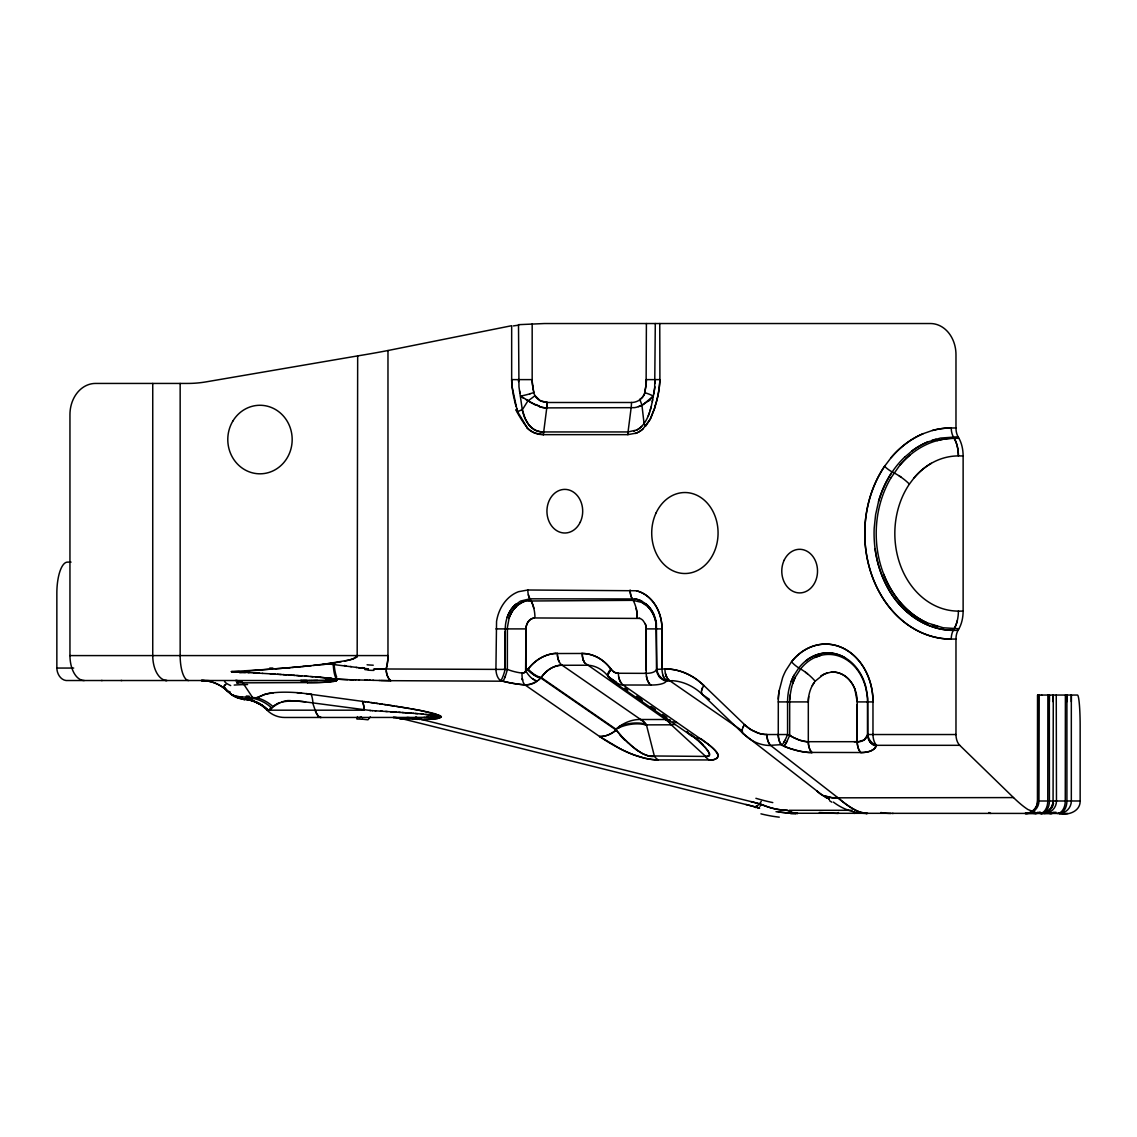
<?xml version="1.0" encoding="UTF-8"?>
<svg xmlns="http://www.w3.org/2000/svg" width="1137" height="1137" viewBox="0 0 1137 1137"><rect width="100%" height="100%" fill="white"/><g stroke="black" fill="none" stroke-linecap="round" stroke-linejoin="round"><path stroke-width="1.5" d="M84.266 680.523A24.929 14.298 90 0 1 69.954 655.594L69.954 414.607A31.168 25.526 90 0 1 95.48 383.439L187.534 383.439A124.686 117.168 -90 0 0 206.152 381.861L357.672 355.895A134.109 12.066 -7.4 0 0 387.973 350.523L511.664 325.708L511.664 379.616A55.045 45.068 90 0 0 512.105 386.793M152.742 383.439L152.742 655.594A24.929 14.298 90 0 0 167.04 680.523M180.158 383.439L180.158 655.594A24.929 8.527 90 0 0 188.685 680.523M387.973 350.523L387.973 655.58A42.396 34.721 90 0 1 386.154 668.897L386.253 670.83A12.493 7.163 -90 0 0 388.186 677.595L388.584 678.263A12.692 7.291 -90 0 0 389.948 679.898L390.957 680.679L502.824 681.205A36.825 9.977 11.4 0 0 524.882 684.844A36.796 9.977 11.4 0 1 502.838 681.191A12.464 2.103 -75.9 0 0 507.358 669.437L507.386 627.51L509.134 617.988A28.567 23.408 -90 0 1 517.747 605.168L521.784 602.525A28.567 23.394 -90 0 1 523.674 601.672A25.654 20.978 -89.2 0 1 524.498 601.374L524.782 601.288A26.677 21.83 -89.3 0 1 525.607 601.032L633.096 600.336L642.05 602.511L647.948 606.817A28.567 23.408 -90 0 1 656.049 623.332L656.504 669.437A12.464 11.91 35 0 0 666.41 681.205L671.882 680.722M645.887 603.861A30.045 24.616 -90 0 1 656.376 623.005L656.873 668.911A12.45 11.91 35 0 0 666.779 680.665L665.301 679.414A12.464 7.149 90 0 1 662.018 669.864L662.004 628.903A38.885 31.85 -90 0 0 660.625 617.618L659.574 614.023A38.9 31.864 -90 0 0 636.35 590.757L527.81 590.004L518.557 591.681A38.914 31.879 -90 0 0 499.697 610.569A38.871 31.836 -90 0 0 496.556 621.328L495.931 668.911A12.45 7.149 90 0 0 500.721 680.665A12.464 2.103 -75.9 0 0 505.254 668.911L505.254 628.903A30.116 24.602 -89.9 0 1 507.159 617.405A30.116 24.673 90 0 1 514.265 605.651L520.476 601.103L529.899 598.815L634.645 598.957A30.145 24.701 -89.9 0 1 641.666 601.103L645.915 603.889A30.13 24.673 90 0 1 653.96 614.733M541.098 677.524L539.62 679.073A25.739 21.361 -73.2 0 1 538.91 679.699L536.934 681.234L531.746 678.22A12.464 6.026 50.9 0 1 526.005 671.171L526.005 628.377A10.944 8.968 -90 0 1 533.253 618.158L534.262 617.988M646.257 670.503L646.214 627.837A10.929 8.954 90 0 0 645.191 623.744L642.973 620.447A10.929 8.954 -90 0 0 639.889 618.429L534.958 617.959A24.929 14.298 -90 0 0 530.766 600.336L529.899 598.815A12.45 7.135 90 0 1 528.35 594.779M644.665 392.833L644.693 392.663A73.351 60.076 -90 0 0 646.114 384.249L646.399 323.533M655.296 323.533L654.699 387.788A90.548 74.502 89.9 0 1 653.704 394.07M655.139 406.023A83.029 68.007 -90 0 0 659.901 379.63L659.758 323.533M854.299 813.467L854.313 812.23M872.022 750.335A33.826 13.857 18.3 0 1 863.807 752.41L860.794 752.523A12.464 7.163 -90 0 1 857.213 741.722L857.227 701.913L854.853 689.036A29.889 24.474 90 0 1 857.227 701.913L872.974 701.913L872.974 734.53A12.464 7.149 90 0 0 876.556 745.318L876.172 746.199A38.9 15.932 18.3 0 1 874.325 748.771L872.036 750.349M1037.996 813.452L1028.004 809.558A93.262 18.419 55.4 0 1 1013.579 797.662L959.742 745.318A12.464 7.533 -90 0 1 955.975 734.53L955.975 639.065A12.464 7.135 -90 0 1 958.065 630.253L958.932 628.733A24.929 14.298 90 0 0 963.124 611.109L963.124 455.923A24.929 14.298 -90 0 0 958.932 438.299L958.065 436.779A12.464 7.149 90 0 1 955.975 427.967L955.975 354.687A31.168 25.526 -90 0 0 930.45 323.533L544.509 323.533L518.5 324.67L518.969 386.751A79.405 64.638 89.8 0 0 519.581 390.901L522.238 409.405M1026.54 813.467A12.464 12.422 90 0 0 1038.962 801.002L1039.204 695.048M1047.873 695.048L1047.774 801.002A12.464 8.016 -90 0 1 1039.758 813.467M1049.309 695.048L1049.408 801.002A12.464 8.016 -90 0 1 1041.393 813.467A12.45 12.408 90 0 0 1053.558 803.489M1053.615 801.002L1053.132 801.002A12.464 12.422 90 0 1 1040.653 813.467A12.464 12.422 -90 0 0 1053.075 801.002L1053.288 695.048M1044.05 813.467A12.464 12.422 90 0 0 1056.472 801.002L1056.259 695.048M857.227 704.4L857.227 741.722A12.464 7.149 90 0 0 860.794 752.523L808.649 752.41A33.613 13.772 18.3 0 1 798.146 750.79L790.94 748.786A38.871 15.918 18.3 0 1 783.933 746.199L781.83 745.318A12.464 7.149 -90 0 1 778.262 734.53L778.305 699.141A57.831 47.37 90 0 1 779.129 690.884L782.597 677.723A57.816 47.37 -90 0 1 785.88 670.46L791.523 661.777A57.859 47.399 -90 0 1 843.356 648.289A57.859 47.399 -90 0 1 873.003 701.913A57.816 47.37 -90 0 0 843.356 648.303A57.816 47.37 -90 0 0 791.523 661.777A12.464 4.96 38.3 0 0 798.814 667.902L800.576 668.94A24.929 9.935 38.3 0 1 815.158 681.191L824.183 673.943L831.261 672.095A29.889 24.488 90 0 1 854.853 689.036A29.889 24.488 -90 0 0 831.261 672.123M525.607 671.612L526.005 628.32A10.944 8.968 90 0 1 533.58 618.087L534.092 618.016M789.931 696.242A47.967 39.269 -90 0 0 789.689 699.639L789.675 735.397L787.046 741.225A12.72 2.118 -67.7 0 1 785.909 743.328A12.706 2.103 -67.7 0 1 784.843 745.062L783.933 746.199A35.46 14.525 18.3 0 0 812.017 752.666M357.672 355.895L357.174 656.66M1037.683 695.048L1037.598 801.002A12.464 12.422 90 0 1 1025.176 813.467A12.464 12.422 -90 0 0 1037.598 801.002L1037.598 695.048L1077.435 695.048A31.168 2.715 -90 0 1 1080.15 726.216L1080.15 800.988C1080.363 811.662 1067.7 815.84 1058.902 813.467A12.464 8.016 -90 0 0 1066.918 801.002L1066.918 695.048L1066.918 701.671M357.672 655.58L353.209 658.792A63.359 58.556 90 0 1 347.865 660.299L323.604 664.321M789.718 699.639A47.541 38.942 90 0 1 789.959 696.242L791.537 687.388M789.959 696.242L790.073 695.119M543.529 434.647A12.464 7.149 -90 0 1 543.699 431.946L546.769 407.913A24.929 14.298 90 0 0 547.11 402.498L631.461 402.498A24.929 14.298 90 0 1 631.12 407.913L628.05 431.946A12.464 7.149 90 0 0 627.88 434.647L543.543 434.647L535.243 433.169A28.567 23.394 -90 0 1 529.558 429.857C522.125 424.257 504.331 388.598 527.014 427.54M742.234 729.656L742.504 732.882M522.224 409.334C524.1 420.122 531.235 432.486 543.713 431.946L628.05 431.946L636.876 429.942A22.683 18.519 -87.2 0 0 640.771 427.313C649.938 418.388 651.6 404.971 653.86 393.004M652.297 401.574L652.638 399.755M644.693 392.663L645.944 385.585A39.44 32.305 90 0 0 646.427 379.63M701.586 690.557L701.742 689.889A12.351 5.557 -46.1 0 1 702.552 687.729A12.493 5.628 -46.1 0 1 703.831 685.44L697.365 679.983A76.549 62.706 90 0 0 664.889 668.883L656.504 669.437A23.778 9.082 16.8 0 1 646.271 673.36L617.888 673.26A11.867 9.721 90 0 1 611.592 669.849L609.489 667.177M651.089 407.032L650.094 410.613M655.409 406.151L650.066 419.581L642.917 428.976A28.638 23.465 -90 0 1 636.365 433.083L627.88 434.647A12.464 7.149 -90 0 1 628.05 431.946M655.267 406.605L650.691 418.359L645.745 426.048A12.464 5.116 40 0 1 644.068 423.604L641.936 405.184A24.943 12.308 54.1 0 0 640.557 401.489L640.259 400.807M437.802 716.466L423.334 714.135M649.525 412.39L648.246 415.844M505.34 676.202L504.8 677.609M742.887 727.566L744.479 724.539L703.831 685.455A77.927 63.828 90 0 0 697.365 679.983A76.449 62.634 -90 0 0 664.889 668.897L664.918 669.864A12.479 7.163 90 0 0 669.167 680.324L740.926 729.911M794.934 678.064L794.479 679.045A47.342 38.757 -90 0 0 793.427 681.575M648.317 755.92L706.788 756.432L709.246 755.593L709.417 753.547A39.07 13.317 16.8 0 0 707.854 750.917M509.12 617.974A28.041 22.925 -89.8 0 1 510.669 614.222L511.295 613.042M784.928 740.358L784.175 741.793M812.301 685.54L814.831 681.603M743.584 726.074L744.01 725.307M794.038 675.25A49.047 40.179 90 0 0 791.253 681.418A48.593 39.795 -90 0 1 794.038 675.25L798.814 667.902A49.133 40.236 -90 0 1 805.678 660.952A48.976 40.122 -90 0 1 831.19 653.093A49.047 40.179 -90 0 1 845.445 657.953A48.919 40.065 90 0 0 805.678 660.952M955.975 639.065L951.243 639.065A12.464 7.149 90 0 1 953.332 630.253L954.142 628.832M709.346 755.451L709.09 755.75A7.263 2.473 16.8 0 1 705.693 756.418L671.313 724.866A37.393 21.447 90 0 0 665.543 719.508L584.66 662.814A12.194 7.007 -90 0 1 583.551 660.682L583.253 659.872M890.712 478.208L899.879 465.175A95.224 78.027 89.9 0 1 909.813 455.198M533.566 391.227L533.907 392.862A8.769 7.177 90 0 0 535.001 395.591A24.943 8.229 -30.2 0 1 527.966 400.778L522.324 409.803L525.109 418.515L528.35 424.215A24.048 19.841 -86.1 0 0 531.15 427.285A22.925 18.874 -86.7 0 0 532.699 428.578A22.811 18.746 -87.2 0 0 534.362 429.644M867.474 702.097A47.498 38.9 -89.7 0 0 820.473 655.48L814.931 657.442A47.569 38.971 90 0 0 800.576 668.954L795.658 676.6A47.498 38.9 -89.7 0 0 791.608 687.203M963.124 611.109L958.392 611.109A77.6 63.573 90 0 1 900.888 566.581A77.6 63.573 90 0 1 909.387 484.106L914.12 477.824A77.6 63.558 -90 0 1 931.302 463.313L934.5 461.608A77.6 63.573 90 0 1 958.392 455.923L963.124 455.923M269.028 709.801C273.093 706.93 283.44 698.402 292.479 701.032A44.613 14.099 13.5 0 1 302.144 701.486L370.875 710.554M528.08 668.954L526.786 670.46A12.976 10.631 90 0 1 525.99 671.171M540.743 677.936A12.464 4.974 38.5 0 1 527.724 669.409A12.464 4.989 38.5 0 0 540.757 677.95L616.126 730.039L619.494 733.948A301.987 112.478 13.2 0 0 622.152 736.875L628.619 743.314M955.975 427.967L951.243 427.967A105.57 86.483 -90 0 0 932.354 430.482L923.201 433.666A105.343 86.298 -90 0 0 910.14 440.644A105.698 86.583 90 0 0 891.024 457.77L884.572 466.298A105.57 86.483 -90 0 0 873.017 578.491A105.57 86.483 -90 0 0 951.243 639.079A105.556 86.469 90 0 1 873.017 578.491A105.556 86.469 90 0 1 884.572 466.298A12.464 4.562 34.1 0 0 892.232 471.94L894.052 472.878A24.929 9.11 34.1 0 1 909.387 484.106M845.359 657.911A48.976 40.122 -90 0 1 862.542 677.567A48.919 40.065 90 0 1 866.01 687.501L867.744 698.274L867.844 734.53L864.219 739.917L858.279 741.694L807.213 741.694L800.121 740.315L793.015 737.316A28.795 15.421 26.4 0 1 789.689 735.397L787.571 734.53L766.921 734.53A40.42 33.115 -90 0 1 759.459 733.479L752.268 730.423A48.976 40.108 90 0 1 744.493 724.525A49.417 40.477 90 0 0 750.917 729.627L756.546 732.484A41.159 33.726 90 0 0 766.921 734.545A12.464 7.149 -90 0 0 770.488 745.318L782.427 744.593A12.464 2.004 -67.5 0 0 787.571 734.53L787.571 701.913A48.976 40.122 -90 0 1 791.267 681.404M514.62 608.224L515.033 607.755A25.867 20.921 -88 0 1 516.354 606.405A26.037 21.12 -88.2 0 1 517.761 605.182M759.9 806.204L761.563 804.555L763.552 805.323A31.793 8.613 11.4 0 0 771.369 807.981A19.343 5.244 11.4 0 0 786.705 810.311L787.372 810.297M760.724 805.451L762.074 804.754M516.212 603.889L514.265 605.651A30.031 24.573 -89.9 0 0 507.145 617.405M904.725 457.117L911.888 451.062A96.773 79.277 -90 0 1 927.65 441.995L940.299 438.1L958.065 436.779M224.529 684.986L224.117 687.331L228.267 691.907A25.042 25 -31.7 0 0 244.157 699.156A37.393 36.853 -85.4 0 1 265.262 707.782L268.332 710.028L266.868 709.886A37.393 37.322 -82.9 0 0 243.83 699.113L250.239 699.212M649.753 399.911L653.235 396.159L643.215 404.516A42.112 34.693 62.9 0 1 641.95 405.198L648.687 400.764M275.083 704.769L273.093 706.66A37.436 35.076 52.3 0 0 257.076 697.82L237.263 696.626A61.981 39.525 -60.9 0 1 236.382 696.484L231.181 694.352M438.058 716.338L437.944 716.409A17.368 5.06 8.6 0 1 433.908 716.964L430.369 717.149M270.876 708.991L271.857 708.152A37.393 35.602 57.6 0 0 253.238 698.416A24.943 14.298 90 0 1 252.101 697.82L248.662 697.677M518.714 604.415L521.784 602.525M820.886 675.804L827.665 672.692M270.549 709.19L269.313 709.73M528.08 668.954A12.464 4.989 38.5 0 0 541.127 677.496L615.913 729.187L619.679 727.396M276.433 703.945L279.887 702.581M326.646 682.172L336.111 680.779A11 2.985 11.4 0 0 336.822 680.352A6.268 1.691 11.4 0 0 336.524 679.087A23.11 6.14 -87.3 0 1 333.24 663.98M225.965 684.303L223.833 686.549L227.812 691.467A37.393 37.379 90 0 0 201.377 680.523L205.74 680.523A37.393 37.393 -89.9 0 1 211.226 680.921M814.931 657.442L820.459 655.466M641.979 405.269A40.15 33.087 68.3 0 1 638.511 406.634L637.118 407.074A34.593 28.326 80.6 0 1 634.375 407.657L545.717 407.885A32.22 26.336 83.9 0 1 542.335 407.472L539.379 406.676M633.679 431.193L634.773 430.852M931.8 440.417L936.021 439.109M530.027 393.814L528.392 394.269A24.929 3.624 -12.1 0 1 520.561 396.145L535.783 405.227M344.497 661.066L347.609 660.384A56.566 52.274 -90 0 0 354.431 658.38L356.222 657.413A5.33 4.932 -90 0 0 357.189 656.66M671.569 724.809L646.441 724.866A37.393 30.486 -14.3 0 0 615.913 729.187L616.126 730.039A24.929 20.338 -55.7 0 1 599.611 736.52L524.868 684.829A12.464 5.173 -86 0 1 522.054 673.061A24.247 9.238 16.8 0 1 507.372 669.423L383.809 668.982M333.709 681.418L334.079 681.347A20.75 5.628 11.4 0 0 335.983 680.836M341.299 661.691L335.216 662.715M281.976 702.041L284.293 701.628A45.039 14.212 13.5 0 1 292.465 701.032A44.613 14.056 13.4 0 1 302.158 701.515L305.611 701.899M248.434 698.971C257.403 699.298 264.338 692.817 273.321 692.774A67.083 18.178 11.4 0 1 301.476 693.044L369.127 702.282M252.869 698.473L251.76 698.644M717.362 753.646C720.403 758.905 712.8 760.34 709.133 759.942L658.28 759.928A24.929 14.298 -90 0 1 654.443 756.361L652.624 756.517A6.751 2.501 13.1 0 1 648.801 756.048L643.414 754.044A33.655 12.365 13.5 0 1 638.212 750.861M332.672 663.098L313.471 665.415M273.377 692.774L264.694 694.352L257.076 697.805A38.09 1.876 -9 0 0 255.555 698.189M528.52 600.464L530.766 600.336A24.957 14.312 90 0 1 533.864 608.423M251.007 698.743L248.79 698.957M311.723 665.571L326.376 664.193M311.268 665.657L309.804 665.77M311.055 665.671L303.721 666.381M308.937 665.856L306.336 666.126M306.052 666.183L301.987 666.552M303.536 666.438L289.608 667.661M301.12 666.637L296.956 667.021M295.904 667.121L294.511 667.248M293.815 667.305L291.712 667.49M288.542 667.76L290.475 667.618M287.476 667.845L289.366 667.703M287.121 667.874L288.215 667.803M287.647 667.845L284.378 668.101M283.852 668.144L286.567 667.945L283.07 668.059M283.17 668.186L284.278 668.115M283.724 668.172L276.462 668.712M281.976 668.3L275.95 668.755M322.666 664.434L324.94 664.278M275.04 668.84L276.192 668.755M275.438 668.798L270.293 669.167M272.724 669.011L269.767 669.21M270.421 669.181L231.365 671.64L232.076 671.683M268.744 669.281L244.91 671.271M329.943 679.969L326.433 680.168M404.189 718.882L399.286 718.584L418.018 719.351M236.567 682.911L238.088 682.825M326.134 682.2L322.979 682.356A166.372 45.096 11.4 0 1 316.498 682.541L237.263 682.868M433.098 717.006L435.173 716.864A13.061 3.781 8.5 0 0 437.958 716.481M325.992 664.207L328.863 664.079M247.411 699.042L244.384 699.156M326.106 680.182L310.543 680.48M325.623 680.196L327.342 680.125A66.799 19.414 8.6 0 0 328.636 680.068A35.076 10.162 8.5 0 0 331.905 679.812L332.629 679.699A5.77 1.677 8.5 0 0 333.582 679.485L332.914 678.86A14.369 4.136 8.6 0 0 328.82 678.192L320.648 677.354M430.738 717.134L428.876 717.191A147.512 42.865 8.6 0 1 426.062 717.291M428.962 717.191L424.115 717.319M555.311 653.533L582.243 653.477A47.413 38.843 90 0 1 609.46 667.206M385.002 668.954L386.168 668.911A42.367 34.707 -90 0 0 388.001 655.58L69.954 655.594M382.6 669.025L384.405 668.968M239.31 671.526L231.365 671.64L234.592 671.811M383.212 668.997L373.505 669.11M381.989 669.039L374.883 669.139M329.645 664.065L368.445 668.897M420.789 719.451L427.256 719.323A98.464 26.691 11.4 0 0 432.884 718.996L433.524 718.939A50.653 13.729 11.4 0 0 437.617 718.456L441.355 716.864L439.92 717.916A29.519 8.002 11.4 0 1 436.437 718.612L430.326 719.167A127.173 34.465 11.4 0 1 423.675 719.437M505.098 668.911L504.331 668.911M364.281 710.184A37.436 7.831 -82.1 0 0 362.333 701.33A37.393 7.817 -82.1 0 1 364.281 710.184L267.067 710.184A24.929 24.9 90 0 0 284.662 717.475L415.332 717.433A37.294 22.825 88.8 0 1 416.966 717.66L417.776 717.859A37.521 22.953 88.8 0 1 419.368 718.371L420.164 718.698A37.294 22.825 88.8 0 1 421.77 719.479L422.424 719.479M424.286 717.319L416.327 717.433M317.593 680.395L313.386 680.452M312.504 680.466L303.181 680.509M416.838 717.433L415.332 717.433L416.085 717.433M308.525 680.495L309.861 680.48M307.686 680.495L301.831 680.509M581.419 653.477L582.243 653.477A47.626 39.013 90 0 1 610.853 668.968M307.587 682.626A37.393 21.447 90 0 0 300.481 680.509A37.407 21.461 -90 0 1 307.587 682.626L311.609 682.612A204.177 55.343 11.4 0 0 319.525 682.47L328.28 682.044A52.33 14.184 11.4 0 0 333.738 681.433M893.227 813.452L892.318 813.452M646.399 379.616L659.758 379.616M958.932 438.299L954.199 438.299A95.437 78.183 -90 0 0 937.172 440.602A95.238 78.012 -90 0 0 899.879 465.175M71.048 562.119L67.509 562.119A31.168 10.659 -90 0 0 56.85 593.272L56.85 668.059C56.907 673.417 60.318 679.755 66.06 680.523L301.93 680.509M958.932 628.733L943.213 627.795L927.209 622.863A95.238 78.012 -90 0 1 883.634 574.086M495.945 628.903L525.99 628.903M662.004 668.911L662.004 628.903L646.257 628.903L646.257 673.275A12.436 7.135 90 0 0 650.52 684.687L651.032 685.042A36.427 9.878 11.4 0 0 666.325 681.177M875.092 548.702A97.015 79.434 90 0 0 879.455 568.443A96.858 79.334 90 0 0 887.116 586.649C900.447 612.587 928.062 632.371 958.065 630.253M56.85 668.059L73.692 668.059M269.725 668.059L272.837 668.059M645.12 673.275L646.257 673.275M302.158 680.523L306.606 680.523M651.032 685.042L622.152 685A24.659 20.452 -73.1 0 1 609.134 677.496L607.698 675.691M228.082 691.467L229.177 691.467M228.267 691.907L230.171 691.907M778.262 701.913L808.308 701.913A29.889 24.488 -90 0 1 813.993 682.783M267.081 710.184L268.048 710.184M615.913 729.187A37.393 30.457 -55.4 0 1 640.685 719.508L665.543 719.508A37.393 30.457 -55.3 0 1 670.475 720.091M955.975 734.53L867.844 734.53A12.464 11.356 23 0 0 876.556 745.318L959.742 745.318M854.214 741.722L857.227 741.722M1013.55 797.591L833.051 797.833L823.316 795.673A56.097 33.485 -52.2 0 1 816.849 790.911L743.413 733.848L702.097 694.167A12.393 5.586 -46.1 0 1 701.529 692.888L701.458 692.362A12.464 5.614 -46.1 0 1 702.552 687.743M1038.649 801.002L1037.541 801.002L1080.15 800.988M789.106 810.297L851.954 810.297M1050.545 813.467L1050.631 813.467A12.464 12.422 90 0 0 1056.031 812.23M1067.814 813.452L790.499 813.253M990.768 813.467L988.977 812.5M1025.105 813.467L1035.153 813.467A12.464 12.422 -90 0 0 1039.914 812.514M1040.582 813.467L1050.631 813.467A12.45 9.537 -90 0 0 1054.212 812.557M1065.383 695.048L1065.27 801.002A12.464 8.016 -90 0 1 1057.268 813.467M389.039 680.665L390.957 680.679L379.104 680.48M331.08 664.051L332.217 664.065M388.399 680.665L380.639 680.523M795.53 813.438L797.876 813.452A55.997 32.021 89.2 0 1 795.161 813.253L789.817 811.676A55.997 32.021 89.2 0 1 787.259 810.311A19.5 5.287 11.4 0 1 771.412 807.966A22.768 6.168 11.4 0 1 768.242 807L762.87 805.067M358.51 679.969L359.434 679.983M364.707 680.097L365.56 680.125M366.398 680.139L355.44 679.898M366.185 680.139L367.862 680.168M367.223 680.153L370.449 680.239M355.696 679.898L349.699 679.727M369.511 680.21L379.502 680.48M372.794 680.296L373.561 680.324M247.013 699.212L248.719 699.255M352.754 679.827L353.749 679.855M350.722 679.77L351.745 679.798M349.77 679.727L346.529 679.613A144.029 39.042 11.4 0 1 336.467 679.087M419.851 719.423L418.928 719.394M347.879 679.67L338.783 679.23A118.376 32.078 11.4 0 1 336.453 679.073L334.719 678.931A5.045 1.336 8.3 0 1 333.908 678.974M833.393 802.082A56.097 55.642 -89.8 0 0 866.977 813.452L862.798 812.927M866.977 813.452L861.206 812.486A97.114 27.288 55.7 0 1 837.77 797.62L770.488 745.318A12.464 7.149 90 0 1 766.921 734.53M405.838 718.783L407.728 718.882M232.161 671.683L238.159 672.01M237.278 671.953L245.763 672.422M242.735 672.251L249.159 672.607M248.108 672.564L255.981 673.005M253.48 672.862L259.378 673.189M790.826 813.282L778.39 812.06M257.076 673.061L262.789 673.388M262.448 673.374L271.231 673.886M369.696 710.483L372.51 710.653M270.194 673.843L274.017 674.056M372.41 710.653L375.807 710.852M375.111 710.81L382.387 711.25M273.164 674.014L275.126 674.127M273.775 674.056L278.437 674.326M277.442 674.284L281.209 674.497M380.511 711.137L396.657 712.146M789.888 813.225L776.017 811.69M279.475 674.412L284.065 674.682M283.085 674.625L285.359 674.767M385.656 711.449L387.291 711.549M390.56 711.762L392.194 711.861M284.89 674.753L286.652 674.852M285.785 674.809L289.239 675.008M288.471 674.98L291.825 675.179M393.828 711.961L403.649 712.629M290.262 675.094L293.104 675.264M292.934 675.279L294.853 675.392M398.732 712.288L400.366 712.402M293.829 675.335L305.356 676.117M296.601 675.506L298.349 675.62M298.704 675.662L300.481 675.79M402.072 712.515L410.215 713.084M300.921 675.819L301.817 675.89M404.786 712.7L407.501 712.899M304.915 676.103L307.104 676.259M249.017 699.184L246.587 698.942A24.929 24.929 0 0 1 245.379 698.729M409.221 713.013L411.864 713.212M362.604 719.224L368.018 719.792A24.929 12.422 -78.9 0 1 370.364 716.964M305.796 676.174L308.184 676.33M410.926 713.141L413.513 713.34M308.468 676.373L310.87 676.543M413.228 713.311L416.085 713.539M366.91 668.783L367.692 668.84M310.685 676.543L311.964 676.629M415.147 713.467L423.447 714.15M416.654 713.581L417.506 713.652M311.581 676.614L313.045 676.714M312.476 676.686L315.702 676.927M315.432 676.927L316.925 677.055M316.527 676.998L317.82 677.126M317.351 677.069L324.912 677.751M335.017 678.96L335.912 679.031M318.175 677.14L320.79 677.382M296.97 692.66L301.476 693.058M421.33 713.965L422.594 714.064M819.365 812.514L838.068 813.467A12.464 0.981 -90 0 0 838.438 812.514M242.451 697.294L234.051 695.773M324.5 677.709L328.735 678.135A31.069 9.267 8.3 0 1 331.407 678.434L332.985 678.704M244.1 699.141L244.171 699.156A24.943 24.744 86.9 0 1 231.408 694.465M334.278 664.207L335.415 664.321M328.593 678.121L332.274 678.718A3.667 1.066 8.5 0 1 333.212 678.945L333.781 679.244M430.198 714.803L430.596 714.846A34.295 9.935 8.5 0 1 435.187 715.415L435.741 715.528M306.08 693.556L310.756 694.153M360.443 668.059L358.724 667.817M364.039 701.572L365.73 701.799M368.09 702.14L374.215 703.007M370.818 702.524L372.524 702.765M373.846 702.95L382.714 704.258M643.201 724.269L646.441 724.866L654.443 756.361M375.921 703.263L377.626 703.505M379.317 703.76L381.023 704.002M382.473 704.215L388.229 705.082M384.42 704.514L386.111 704.769M387.802 705.025L394.596 706.063M344.213 665.486L346.316 665.813M389.508 705.281L392.905 705.807M356.052 667.405L356.947 667.547M393.985 705.978L409.334 708.493M396.301 706.333L399.727 706.887M331.35 678.547L331.009 678.491A31.196 9.153 8.6 0 0 326.689 677.837M401.432 707.157L403.152 707.441A239.566 64.937 11.4 0 1 408.339 708.323L412.617 709.062M350.367 666.467L351.347 666.637M410.969 708.777L418.388 710.113A107.404 29.107 11.4 0 1 422.225 710.867L439.806 715.486M755.949 807.597L754.67 807.043M426.673 711.79L427.555 711.975M645.446 758.351L646.271 758.535A18.206 4.932 11.4 0 0 656.873 759.914L658.28 759.928C639.705 759.431 622.479 750.718 606.916 741.296A240.93 65.306 11.4 0 1 599.625 736.492A24.929 20.295 -55.3 0 0 616.126 730.039M428.237 712.132L429.331 712.373A30.642 8.3 11.4 0 1 435.926 714.064L441.355 716.85L440.659 715.983M249.074 699.838L256.891 702.424A37.365 36.839 -85.5 0 1 265.234 707.754M644.537 758.137L634.318 755.011M750.96 801.585L752.324 801.926A45.366 12.294 11.4 0 1 761.591 804.541A38.288 10.375 11.4 0 0 756.631 803.063L751.358 801.684M751.273 801.67L421.728 719.494M402.683 718.882A37.407 35.148 90 0 0 393.132 717.475A37.393 35.133 -90 0 1 402.683 718.882L750.107 805.55A38.018 3.539 14.9 0 1 754.172 806.645L758.834 807.966M757.413 807.583L759.019 808.023M541.169 407.202L530.993 402.626A51.165 16.401 39.8 0 1 528.577 401.105L528.009 400.807M250.68 700.207L253.835 701.174M647.991 755.821L644.096 754.357A23.82 8.869 13.2 0 1 640.643 752.509L635.27 748.913A101.733 37.891 13.2 0 1 630.111 744.636L624.995 739.789M745.9 804.47A41.671 3.88 14.9 0 1 754.172 806.645L755.735 807.099M639.037 618.173L639.889 618.429M932.454 624.966L937.798 626.615M633.494 754.712L632.684 754.399A75.17 20.367 11.4 0 1 620.66 749.027M823.316 795.673L831.545 797.762L837.77 797.591A97.469 27.387 55.7 0 0 862.784 812.898M791.139 812.216L789.817 811.676M233.341 695.503L232.232 694.963M253.167 698.374L242.678 682.626A37.393 21.447 90 0 0 235.572 680.509A37.422 21.475 -89.9 0 1 242.678 682.598M256.251 702.495L259.108 703.988M620.589 749.027L599.625 736.492M642.05 602.511L644.125 603.704M534.02 679.869L534.774 680.31M523.83 398.362L522.395 397.481M829.47 800.661L831.787 802.182M899.253 475.934L901.271 477.313M638.028 750.875L636.151 749.553M613.582 681.93L691.651 735.866M709.502 699.426L702.751 694.764A63.743 51.662 84.6 0 0 671.882 680.665M716.623 752.182A130.911 35.474 11.4 0 0 707.711 743.854L622.664 684.687L620.049 681.248L618.727 677.069M616.055 682.044L608.792 677.041A12.464 4.846 -37 0 1 610.882 668.94M624.853 688.141L627.766 690.159M636.535 696.199L640.913 699.227M609.148 677.51A12.464 4.846 -37 0 1 611.237 669.409A12.464 4.846 -37 0 0 609.148 677.51L612.8 680.04M613.483 680.495L619.253 684.488M624.98 688.453L627.425 690.131M639.463 698.459L642.362 700.463M651.018 706.447L655.353 709.431M662.573 714.42L666.893 717.419M640.671 719.508A37.393 21.447 90 0 1 646.441 724.866A37.407 21.461 -90 0 0 640.671 719.508L562.147 665.23A12.464 7.149 90 0 1 557.443 655.395L557.372 653.477M521.926 397.168L521.016 396.515M701.387 739.093L709.389 745.105M532.5 678.817L533.267 679.372M805.564 672.294L807.497 673.786M816.863 790.911L818.157 791.921A36.896 3.098 41.4 0 0 823.828 796.056M666.268 680.324L665.301 679.414M697.763 740.301L690.571 734.175A269.341 91.699 16.8 0 1 697.166 739.761L705.366 747.663L709.175 752.936M702.112 744.323L703.917 746.114A89.041 30.315 16.8 0 1 707.399 750.065L707.996 750.917M873.628 744.991A12.706 11.597 22.9 0 1 871.383 743.314L869.08 740.457M871.383 743.314L870.118 741.964M620.759 735.341L616.879 730.935M660.071 677.609L658.891 676.202M649.099 683.238L648.275 681.958A12.194 6.993 -90 0 1 647.266 679.684L646.996 678.846A12.365 7.092 90 0 1 646.441 676.145M621.243 683.238L619.708 680.495A12.464 7.149 90 0 1 618.4 673.275M716.438 752.168C721.455 757.469 713.794 760.98 709.133 759.942A24.943 14.326 -89.9 0 1 705.253 756.347M534.987 395.591L540.089 400.622L547.11 402.498A24.929 14.284 -90 0 1 546.755 407.899A33.144 26.975 81.6 0 1 541.184 407.06M632.229 598.815A12.464 7.149 90 0 1 630.125 590.004A12.436 7.135 -90 0 0 632.229 598.815L633.096 600.336A24.929 14.298 90 0 1 637.274 617.959A24.929 14.298 -90 0 0 636.194 608.423M665.415 673.601L666.922 677.595A12.45 7.149 -90 0 0 669.167 680.324M559.39 662.16L558.381 659.872A12.436 7.135 -90 0 1 557.443 655.395M666.552 676.885L665.912 675.321M663.653 676.885L663.013 675.321M517.818 411.637L516.823 408.766M317.934 715.585A24.929 8.556 -89.9 0 1 315.162 710.184L312.703 703.007M517.079 409.533L516.695 408.382M516.781 408.638L512.076 386.793M516.084 406.421L515.8 405.468M515.686 405.028L515.431 404.161M515.317 403.72L514.251 399.414M513.995 398.263L513.299 394.823M522.423 679.485L522.281 678.633L522.594 680.281M533.765 392.208L532.684 386.012M533.424 390.517L533.168 389.081M519.936 393.004L519.566 390.901M533.111 388.726L532.926 387.66M583.551 660.682A12.479 7.163 90 0 1 582.329 655.381L582.243 653.477M518.543 381.648L518.5 379.616M1071.324 701.671L1071.324 695.048L1071.324 801.002A12.45 12.408 90 0 1 1058.902 813.467M1053.075 695.048L1053.075 701.671M1049.408 695.048L1049.408 701.671M867.474 701.913L867.474 735.397A12.464 11.37 23 0 0 876.172 746.199M808.308 741.722A12.464 7.149 90 0 0 811.875 752.523A12.464 7.149 -90 0 1 808.308 741.722L808.308 701.913A29.789 24.403 90 0 1 808.691 696.583M532.173 323.946L532.173 379.616L511.664 379.616A71.873 58.868 90 0 0 513.256 394.226M505.254 631.405L505.254 668.911M541.255 677.624A37.834 30.329 80.5 0 1 562.133 665.003M541.127 677.496A40.932 32.831 80.4 0 1 546.599 671.384L549.114 669.451A36.185 29.008 80.2 0 1 560.612 665.287L587.019 665.23A34.451 27.629 80.4 0 1 607.84 675.904M555.311 653.405A50.27 41.174 90 0 0 528.151 669.039A50.099 41.031 -90 0 1 557.357 653.306M315.162 710.17A24.929 8.527 90 0 0 321.188 717.475A24.929 8.57 -89.6 0 1 317.919 715.699M406.932 717.475A37.251 24.886 -90 0 1 408.354 717.532L409.306 717.646A37.521 25.071 90 0 1 411.665 718.158L412.589 718.442A37.294 24.915 90 0 1 414.422 719.195M525.862 671.072A5.784 5.088 74.3 0 1 522.068 673.232M525.578 671.583A5.5 4.861 66.1 0 1 522.054 673.118M361.381 716.694A24.929 8.527 90 0 1 359.249 717.475M700.847 738.723A24.915 20.295 -55.4 0 1 687.103 731.375M709.104 752.921A20.509 6.978 16.8 0 1 709.502 755.366M709.204 745.09A113.871 30.87 11.4 0 1 717.618 753.675M702.097 694.167A12.493 5.628 -46.1 0 1 701.458 692.362M362.561 719.28A41.955 16.444 -4.7 0 0 356.876 719.039A24.929 5.458 -89.1 0 1 357.544 716.608M891.024 457.77A105.556 86.469 90 0 1 923.216 433.666M932.368 430.511A105.556 86.469 90 0 1 951.257 427.967A12.464 7.149 -90 0 0 953.332 436.779L954.199 438.299A24.943 14.312 -90 0 1 958.392 455.923A24.929 14.298 90 0 0 954.199 438.299A95.195 77.97 90 0 0 937.087 440.659M617.888 673.275A11.882 9.736 -90 0 1 611.592 669.849M645.191 623.744A10.873 8.911 -90 0 1 646.214 627.837M267.906 710.284A103.737 9.153 -37.2 0 1 267.508 710.27M244.753 699.923A60.787 4.946 -12.9 0 1 244.029 699.895M529.899 598.815A12.464 7.149 -90 0 1 527.81 590.004M743.413 733.848A12.464 5.614 -46.1 0 1 743.214 726.827M770.488 745.502A56.779 45.096 -80.6 0 1 743.499 733.72M547.082 402.114A17.865 14.639 -90 0 1 534.845 395.747M639.79 399.798A19.883 16.288 90 0 1 631.447 402.47M867.872 813.452A56.125 32.191 -90 0 1 861.803 812.458M890.953 813.452A56.083 55.642 -89.9 0 1 880.834 812.514M665.543 719.508A37.407 21.461 -90 0 1 671.313 724.852A37.393 19.116 -47.2 0 1 675.335 724.44M761.264 801.4A111.909 18.718 -78.8 0 1 754.783 807.128M778.305 699.141A58.058 47.555 90 0 1 779.129 690.884M781.83 745.318A12.464 7.149 90 0 1 778.262 734.53M636.35 590.757A38.928 31.879 90 0 1 662.004 628.917M513.355 325.921A12.635 1.45 -6 0 1 518.657 325.21M517.477 411.907A12.479 3.184 -20 0 1 522.125 409.647M543.529 434.59A31.992 26.208 90 0 1 526.801 427.867M659.901 379.63A84.38 69.115 90 0 1 655.011 406.477M795.403 813.85A168.717 129.092 -45.7 0 1 790.712 813.68M779.271 817.162A101.733 49.929 28 0 1 760.937 813.836M413.555 709.246A105.542 28.61 11.4 0 1 426.673 711.776M425.778 714.377A90.036 26.066 8.5 0 1 430.198 714.818M435.897 715.599A3.525 1.023 8.5 0 1 438.427 716.196M1054.781 812.23A12.464 9.551 90 0 1 1050.631 813.467M634.645 598.957A30.045 24.616 -90 0 1 641.666 601.103M1040.54 812.23A12.464 12.422 90 0 1 1035.153 813.467A12.464 9.551 -90 0 0 1039.303 812.23M1034.343 810.752A12.464 12.422 90 0 1 1026.597 813.467M1037.925 812.23A12.464 9.551 -90 0 1 1033.775 813.467M1053.402 812.23A12.464 9.551 -90 0 1 1049.266 813.467M792.66 683.65A47.242 38.701 -90 0 1 793.427 681.575M958.392 611.109A24.929 14.298 90 0 1 954.199 628.733A24.929 14.298 -90 0 0 957.297 620.646M914.12 477.824A77.387 63.388 90 0 1 931.302 463.327M310.813 693.868A37.436 8.016 -81.7 0 1 312.945 702.737M336.708 677.155A23.095 5.628 89.6 0 1 334.022 663.141M364.38 667.931A110.332 71.588 30.4 0 1 361.95 667.646M367.237 669.807A106.167 71.759 32.4 0 1 364.849 669.594M373.988 670.389A102.685 70.295 33.1 0 1 368.104 670.19M333.823 679.485A11.967 3.468 8.5 0 1 329.801 679.855M121.901 680.523A12.464 11.711 90 0 1 121.019 680.48M867.176 735.284A22.996 12.336 26.4 0 1 857.454 742.02M808.478 742.02A22.996 12.336 26.4 0 1 789.817 735.284M536.806 680.992A23.806 20.821 -83.8 0 1 524.868 684.829A23.806 21.077 89.5 0 0 537.005 681.347M927.209 622.849A95.195 77.97 90 0 1 890.683 478.279M953.332 630.253A96.759 79.263 90 0 1 942.175 629.287C918.199 625.151 898.301 607.726 887.116 586.649A96.915 79.391 -90 0 1 879.455 568.457A96.759 79.263 90 0 1 874.182 528.236L875.604 514.706L878.546 501.531A96.773 79.277 -90 0 1 892.232 471.912A96.759 79.263 90 0 1 904.711 457.06M911.945 450.948A96.759 79.263 90 0 1 927.693 441.923M654.94 380.625A46.233 37.876 90 0 1 654.784 383.652M644.835 392.663A24.929 3.653 12 0 1 653.349 396.188M787.046 741.225A12.464 2.004 -67.5 0 1 784.857 745.005M875.973 746.128A35.46 14.525 18.3 0 1 860.951 752.666M271.089 707.655A103.296 9.352 -38.1 0 1 270.322 707.967M201.377 680.523A37.407 37.393 73.1 0 1 215.675 683.365A37.407 37.393 -88.9 0 1 227.812 691.467M389.948 679.898A12.464 7.149 90 0 1 386.253 670.83M878.546 501.403A96.858 79.334 90 0 1 892.218 471.798M543.699 431.889A28.311 23.195 -89.3 0 1 534.333 429.729M102.245 680.523A12.464 11.711 -90 0 1 101.378 680.48M642.917 428.976A28.752 23.55 90 0 1 635.185 433.51M641.609 426.418A22.74 18.49 -86.4 0 1 636.862 429.914M641.865 405.028A40.037 32.859 76.4 0 1 638.497 406.591M647.948 606.817A28.61 23.422 90 0 1 656.049 623.332M526.005 399.542A36.213 2.871 28.7 0 1 527.426 400.366M772.79 802.594A105.485 41.401 24.2 0 1 755.892 798.302M759.615 808.194A111.852 19.329 -81.8 0 1 756.276 805.778M231.01 693.996A5.145 0.995 42.4 0 1 228.565 691.879M232.19 694.878A8.513 2.814 45.2 0 1 231.365 694.394M233.98 695.531A22.171 10.361 55.3 0 1 233.27 695.247M249.301 697.507A53.524 7.717 -3.4 0 1 246.104 697.351M249.188 696.171A55.301 10.077 -5.3 0 1 246.317 696.043M234.194 685.071A51.364 4.164 1.9 0 1 247.582 684.517M539.62 679.073A25.341 21.006 -73.1 0 1 538.91 679.699M230.697 685.568A51.705 7.291 10 0 1 224.586 680.779M525.621 601.032A28.567 23.394 -90 0 0 523.674 601.672A24.9 20.338 -88.9 0 0 522.864 602.013L522.594 602.127A23.934 19.5 -88.3 0 0 521.798 602.539M510.684 614.222A28.596 23.422 90 0 1 516.34 606.405M166.372 680.523A12.464 11.711 90 0 1 165.505 680.48M584.66 662.814A12.464 7.149 90 0 1 582.329 655.381M532.855 386.935A44.045 36.086 90 0 1 532.13 379.63A40.42 33.115 90 0 0 532.713 385.997M533.594 392.663A24.929 3.539 -12.3 0 1 529.814 393.786M644.835 392.933A12.834 10.517 -90 0 1 639.69 399.57A12.152 9.963 90 0 0 644.864 392.748M639.975 399.769A24.858 12.606 53.6 0 1 640.458 400.821M672.848 721.867A37.393 21.319 -55.1 0 1 676.87 722.635M619.224 726.5A37.393 31.538 -13.4 0 1 643.428 723.558M1041.464 695.204A31.168 2.715 90 0 1 1041.734 695.048M624.398 739.761A261.14 97.611 13 0 1 620.233 735.326M636.322 749.539A107.461 40.037 13.2 0 1 628.889 743.3M698.445 740.329A176.121 60.36 16.5 0 1 702.794 744.394M650.037 399.883A39.511 12.948 -22 0 1 648.971 400.75M539.45 406.08A40.292 31.267 70.6 0 1 535.939 404.545M336.808 679.116A8.243 2.231 11.4 0 1 335.813 680.779M334.591 678.732A4.647 0.938 7.8 0 1 333.908 678.661M654.827 386.751A84.024 68.817 -90 0 1 653.86 393.004M245.322 672.45A169.711 126.577 24.3 0 1 239.694 672.734M335.941 679.315A8.854 1.137 6.9 0 1 335.472 679.272M373.263 665.202A103.694 65.648 28.7 0 1 367.08 664.775M245.848 699.312L244.199 699.156A37.393 36.896 -89.8 0 1 267.735 710.014A37.393 36.924 88.7 0 0 245.848 699.312M829.314 799.14L828.361 798.771L829.299 799.14M827.139 798.146L824.766 796.682L827.111 798.117M656.163 512.759A40.506 33.186 90 0 0 684.886 573.517A40.506 33.186 90 0 0 713.624 512.759A40.506 33.186 90 0 0 656.163 512.759M580.296 522.11A21.816 17.879 -90 0 0 564.805 489.379A21.816 17.879 -90 0 0 549.327 522.096A21.816 17.879 -90 0 0 580.296 522.11M784.175 560.186A21.816 17.879 90 0 0 799.652 592.917A21.816 17.879 90 0 0 815.13 560.2A21.816 17.879 90 0 0 784.175 560.186M232.914 420.974A34.281 32.206 90 0 0 258.397 473.774A34.281 32.206 90 0 0 288.627 423.888A34.281 32.206 90 0 0 232.914 420.974"/></g></svg>
